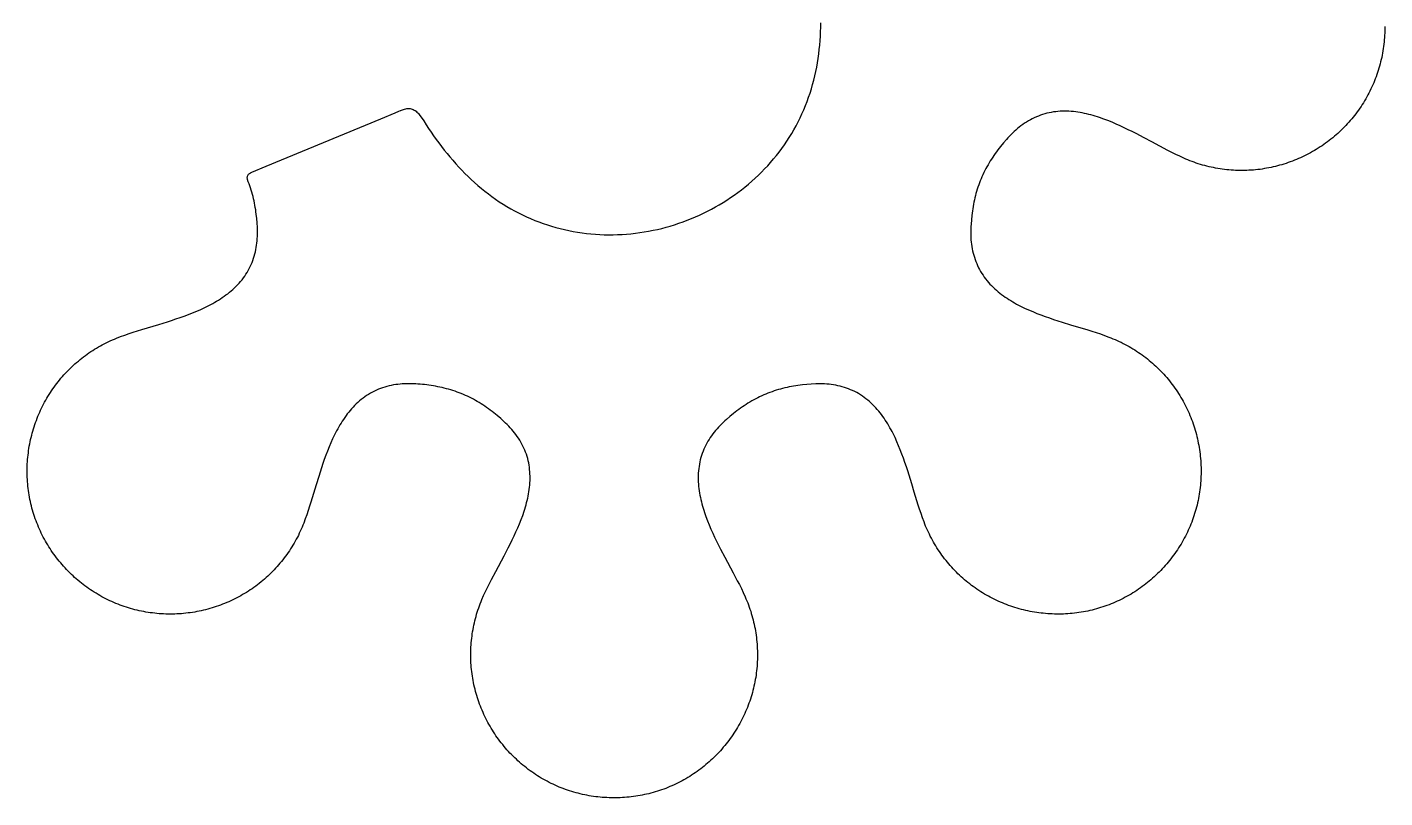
# Model space of a CAD drawing. Extents: x -2412.6 to -2376.5, y -227.2 to -193.2.
# Drawn here: x -2400.48 to -2376.52, y -223.83 to -210.24 of the extents above; entities that cross this region are included whole.
import ezdxf

# ---------------------------------------------------------------- set-up
doc = ezdxf.new("R2010")
doc.units = 0
doc.layers.add('WORK_LAYER', color=254, linetype='CONTINUOUS')

msp = doc.modelspace()

# ---------------------------------------------------------------- linework, layer by layer
at = {"layer": 'WORK_LAYER'}
msp.add_lwpolyline([(-2376.522, -210.223), (-2376.522, -210.262), (-2376.523, -210.302), (-2376.524, -210.341), (-2376.526, -210.38), (-2376.529, -210.42), (-2376.532, -210.459), (-2376.535, -210.498), (-2376.54, -210.537), (-2376.545, -210.576), (-2376.55, -210.615), (-2376.556, -210.654), (-2376.563, -210.693), (-2376.57, -210.731), (-2376.578, -210.77), (-2376.587, -210.808), (-2376.596, -210.847), (-2376.605, -210.885), (-2376.616, -210.923), (-2376.626, -210.96), (-2376.638, -210.998), (-2376.65, -211.036), (-2376.663, -211.073), (-2376.676, -211.11), (-2376.69, -211.147), (-2376.704, -211.183), (-2376.719, -211.22), (-2376.735, -211.256), (-2376.751, -211.292), (-2376.767, -211.327), (-2376.785, -211.363), (-2376.802, -211.398), (-2376.821, -211.433), (-2376.84, -211.467), (-2376.859, -211.501), (-2376.879, -211.535), (-2376.9, -211.569), (-2376.921, -211.602), (-2376.942, -211.635), (-2376.964, -211.667), (-2376.987, -211.7), (-2377.01, -211.731), (-2377.034, -211.763), (-2377.058, -211.794), (-2377.082, -211.825), (-2377.107, -211.855), (-2377.133, -211.885), (-2377.159, -211.915), (-2377.185, -211.944), (-2377.212, -211.973), (-2377.239, -212.001), (-2377.267, -212.029), (-2377.295, -212.056), (-2377.324, -212.083), (-2377.353, -212.11), (-2377.382, -212.136), (-2377.412, -212.162), (-2377.442, -212.187), (-2377.473, -212.212), (-2377.504, -212.236), (-2377.535, -212.26), (-2377.567, -212.283), (-2377.599, -212.306), (-2377.631, -212.328), (-2377.664, -212.35), (-2377.697, -212.371), (-2377.731, -212.392), (-2377.764, -212.412), (-2377.798, -212.432), (-2377.833, -212.451), (-2377.867, -212.47), (-2377.902, -212.488), (-2377.937, -212.506), (-2377.973, -212.523), (-2378.008, -212.54), (-2378.044, -212.556), (-2378.08, -212.571), (-2378.117, -212.586), (-2378.153, -212.6), (-2378.19, -212.614), (-2378.227, -212.627), (-2378.265, -212.64), (-2378.302, -212.652), (-2378.34, -212.663), (-2378.378, -212.674), (-2378.416, -212.684), (-2378.454, -212.694), (-2378.492, -212.703), (-2378.53, -212.712), (-2378.569, -212.719), (-2378.608, -212.727), (-2378.646, -212.733), (-2378.685, -212.739), (-2378.724, -212.745), (-2378.763, -212.75), (-2378.802, -212.754), (-2378.842, -212.757), (-2378.881, -212.76), (-2378.92, -212.762), (-2378.959, -212.764), (-2378.999, -212.765), (-2379.038, -212.766), (-2379.077, -212.765), (-2379.117, -212.765), (-2379.156, -212.763), (-2379.195, -212.761), (-2379.235, -212.758), (-2379.274, -212.755), (-2379.313, -212.751), (-2379.352, -212.747), (-2379.391, -212.742), (-2379.43, -212.736), (-2379.469, -212.73), (-2379.508, -212.723), (-2379.546, -212.715), (-2379.585, -212.707), (-2379.623, -212.698), (-2379.661, -212.689), (-2379.699, -212.679), (-2379.737, -212.669), (-2379.775, -212.658), (-2379.813, -212.646), (-2379.85, -212.634), (-2379.887, -212.621), (-2379.924, -212.608), (-2379.961, -212.594), (-2379.998, -212.579), (-2380.034, -212.564), (-2380.07, -212.548), (-2380.141, -212.515), (-2380.212, -212.481), (-2380.283, -212.446), (-2380.353, -212.41), (-2380.492, -212.337), (-2380.631, -212.262), (-2380.769, -212.188), (-2380.909, -212.115), (-2380.979, -212.08), (-2381.05, -212.045), (-2381.12, -212.011), (-2381.192, -211.977), (-2381.264, -211.945), (-2381.336, -211.914), (-2381.409, -211.885), (-2381.483, -211.857), (-2381.557, -211.831), (-2381.594, -211.819), (-2381.632, -211.807), (-2381.67, -211.796), (-2381.707, -211.786), (-2381.746, -211.776), (-2381.784, -211.767), (-2381.822, -211.758), (-2381.861, -211.75), (-2381.899, -211.743), (-2381.938, -211.737), (-2381.977, -211.732), (-2382.016, -211.727), (-2382.056, -211.724), (-2382.095, -211.721), (-2382.134, -211.72), (-2382.173, -211.719), (-2382.213, -211.72), (-2382.252, -211.721), (-2382.291, -211.724), (-2382.33, -211.728), (-2382.369, -211.733), (-2382.408, -211.74), (-2382.447, -211.747), (-2382.485, -211.756), (-2382.523, -211.766), (-2382.561, -211.778), (-2382.598, -211.79), (-2382.635, -211.804), (-2382.671, -211.819), (-2382.707, -211.835), (-2382.743, -211.852), (-2382.777, -211.871), (-2382.812, -211.89), (-2382.845, -211.911), (-2382.878, -211.932), (-2382.911, -211.954), (-2382.942, -211.978), (-2382.974, -212.002), (-2383.004, -212.026), (-2383.034, -212.052), (-2383.063, -212.079), (-2383.091, -212.106), (-2383.119, -212.134), (-2383.147, -212.162), (-2383.173, -212.191), (-2383.2, -212.22), (-2383.251, -212.279), (-2383.301, -212.34), (-2383.35, -212.402), (-2383.373, -212.434), (-2383.396, -212.466), (-2383.419, -212.498), (-2383.441, -212.53), (-2383.462, -212.563), (-2383.484, -212.596), (-2383.504, -212.63), (-2383.524, -212.664), (-2383.543, -212.698), (-2383.562, -212.733), (-2383.58, -212.768), (-2383.597, -212.803), (-2383.614, -212.839), (-2383.63, -212.875), (-2383.646, -212.911), (-2383.661, -212.947), (-2383.675, -212.984), (-2383.688, -213.021), (-2383.701, -213.058), (-2383.713, -213.095), (-2383.725, -213.133), (-2383.736, -213.171), (-2383.746, -213.209), (-2383.755, -213.247), (-2383.764, -213.285), (-2383.772, -213.324), (-2383.78, -213.362), (-2383.787, -213.401), (-2383.793, -213.44), (-2383.799, -213.479), (-2383.805, -213.518), (-2383.809, -213.557), (-2383.817, -213.635), (-2383.823, -213.714), (-2383.825, -213.753), (-2383.827, -213.792), (-2383.828, -213.832), (-2383.828, -213.871), (-2383.828, -213.91), (-2383.826, -213.95), (-2383.824, -213.989), (-2383.82, -214.028), (-2383.815, -214.067), (-2383.81, -214.106), (-2383.803, -214.145), (-2383.795, -214.183), (-2383.786, -214.222), (-2383.776, -214.26), (-2383.765, -214.297), (-2383.753, -214.335), (-2383.739, -214.372), (-2383.724, -214.408), (-2383.708, -214.444), (-2383.691, -214.48), (-2383.673, -214.514), (-2383.654, -214.549), (-2383.633, -214.582), (-2383.612, -214.615), (-2383.589, -214.647), (-2383.566, -214.679), (-2383.541, -214.71), (-2383.516, -214.74), (-2383.489, -214.769), (-2383.462, -214.797), (-2383.434, -214.825), (-2383.406, -214.852), (-2383.376, -214.878), (-2383.346, -214.904), (-2383.316, -214.928), (-2383.285, -214.952), (-2383.253, -214.976), (-2383.221, -214.998), (-2383.188, -215.02), (-2383.155, -215.042), (-2383.122, -215.062), (-2383.088, -215.083), (-2383.054, -215.102), (-2383.019, -215.121), (-2382.984, -215.14), (-2382.949, -215.158), (-2382.879, -215.192), (-2382.807, -215.225), (-2382.735, -215.256), (-2382.662, -215.286), (-2382.589, -215.314), (-2382.515, -215.341), (-2382.441, -215.367), (-2382.366, -215.392), (-2382.291, -215.417), (-2382.216, -215.441), (-2382.066, -215.487), (-2381.765, -215.578), (-2381.69, -215.602), (-2381.615, -215.626), (-2381.54, -215.65), (-2381.466, -215.676), (-2381.392, -215.704), (-2381.355, -215.718), (-2381.319, -215.733), (-2381.282, -215.748), (-2381.246, -215.764), (-2381.211, -215.78), (-2381.175, -215.797), (-2381.14, -215.815), (-2381.105, -215.833), (-2381.071, -215.852), (-2381.036, -215.871), (-2381.002, -215.891), (-2380.969, -215.911), (-2380.935, -215.932), (-2380.902, -215.953), (-2380.869, -215.975), (-2380.837, -215.997), (-2380.805, -216.02), (-2380.773, -216.043), (-2380.742, -216.067), (-2380.711, -216.091), (-2380.68, -216.116), (-2380.65, -216.141), (-2380.62, -216.167), (-2380.591, -216.193), (-2380.562, -216.22), (-2380.533, -216.247), (-2380.505, -216.275), (-2380.478, -216.303), (-2380.45, -216.331), (-2380.424, -216.36), (-2380.397, -216.389), (-2380.371, -216.419), (-2380.346, -216.449), (-2380.321, -216.479), (-2380.297, -216.51), (-2380.273, -216.541), (-2380.249, -216.573), (-2380.227, -216.605), (-2380.204, -216.637), (-2380.182, -216.67), (-2380.161, -216.703), (-2380.14, -216.736), (-2380.12, -216.77), (-2380.1, -216.804), (-2380.081, -216.838), (-2380.062, -216.873), (-2380.044, -216.908), (-2380.026, -216.943), (-2380.009, -216.978), (-2379.993, -217.014), (-2379.977, -217.05), (-2379.961, -217.086), (-2379.946, -217.123), (-2379.932, -217.159), (-2379.918, -217.196), (-2379.905, -217.233), (-2379.893, -217.271), (-2379.881, -217.308), (-2379.869, -217.346), (-2379.858, -217.383), (-2379.848, -217.421), (-2379.838, -217.46), (-2379.829, -217.498), (-2379.821, -217.536), (-2379.813, -217.575), (-2379.805, -217.613), (-2379.799, -217.652), (-2379.793, -217.691), (-2379.787, -217.73), (-2379.782, -217.769), (-2379.778, -217.808), (-2379.774, -217.847), (-2379.771, -217.887), (-2379.768, -217.926), (-2379.767, -217.965), (-2379.765, -218.004), (-2379.765, -218.044), (-2379.764, -218.083), (-2379.765, -218.122), (-2379.766, -218.162), (-2379.768, -218.201), (-2379.77, -218.24), (-2379.773, -218.28), (-2379.777, -218.319), (-2379.781, -218.358), (-2379.785, -218.397), (-2379.791, -218.436), (-2379.797, -218.475), (-2379.803, -218.514), (-2379.811, -218.552), (-2379.818, -218.591), (-2379.827, -218.629), (-2379.836, -218.668), (-2379.845, -218.706), (-2379.856, -218.744), (-2379.866, -218.782), (-2379.878, -218.819), (-2379.89, -218.857), (-2379.902, -218.894), (-2379.916, -218.931), (-2379.929, -218.968), (-2379.944, -219.004), (-2379.959, -219.041), (-2379.974, -219.077), (-2379.99, -219.113), (-2380.007, -219.149), (-2380.024, -219.184), (-2380.042, -219.219), (-2380.06, -219.254), (-2380.079, -219.288), (-2380.098, -219.323), (-2380.118, -219.356), (-2380.139, -219.39), (-2380.16, -219.423), (-2380.181, -219.456), (-2380.203, -219.489), (-2380.226, -219.521), (-2380.249, -219.553), (-2380.272, -219.585), (-2380.296, -219.616), (-2380.321, -219.647), (-2380.346, -219.677), (-2380.371, -219.707), (-2380.397, -219.737), (-2380.423, -219.766), (-2380.45, -219.795), (-2380.477, -219.823), (-2380.505, -219.852), (-2380.533, -219.879), (-2380.561, -219.906), (-2380.59, -219.933), (-2380.619, -219.959), (-2380.649, -219.985), (-2380.679, -220.011), (-2380.709, -220.036), (-2380.74, -220.06), (-2380.771, -220.084), (-2380.803, -220.107), (-2380.835, -220.13), (-2380.867, -220.153), (-2380.9, -220.175), (-2380.933, -220.197), (-2380.966, -220.218), (-2381, -220.238), (-2381.033, -220.258), (-2381.068, -220.277), (-2381.102, -220.296), (-2381.137, -220.315), (-2381.172, -220.332), (-2381.207, -220.35), (-2381.243, -220.366), (-2381.279, -220.382), (-2381.315, -220.398), (-2381.352, -220.413), (-2381.388, -220.427), (-2381.425, -220.441), (-2381.462, -220.454), (-2381.499, -220.467), (-2381.537, -220.479), (-2381.574, -220.49), (-2381.612, -220.501), (-2381.65, -220.511), (-2381.688, -220.521), (-2381.727, -220.53), (-2381.765, -220.538), (-2381.804, -220.546), (-2381.842, -220.553), (-2381.881, -220.56), (-2381.92, -220.566), (-2381.959, -220.571), (-2381.998, -220.576), (-2382.037, -220.58), (-2382.076, -220.584), (-2382.116, -220.587), (-2382.155, -220.589), (-2382.194, -220.591), (-2382.233, -220.592), (-2382.273, -220.593), (-2382.312, -220.592), (-2382.351, -220.592), (-2382.391, -220.59), (-2382.43, -220.589), (-2382.469, -220.586), (-2382.509, -220.583), (-2382.548, -220.579), (-2382.587, -220.575), (-2382.626, -220.57), (-2382.665, -220.564), (-2382.704, -220.558), (-2382.742, -220.552), (-2382.781, -220.544), (-2382.82, -220.536), (-2382.858, -220.528), (-2382.896, -220.519), (-2382.934, -220.509), (-2382.972, -220.499), (-2383.01, -220.488), (-2383.048, -220.477), (-2383.085, -220.465), (-2383.123, -220.452), (-2383.16, -220.439), (-2383.197, -220.425), (-2383.233, -220.411), (-2383.27, -220.396), (-2383.306, -220.381), (-2383.342, -220.365), (-2383.378, -220.348), (-2383.413, -220.331), (-2383.448, -220.314), (-2383.483, -220.295), (-2383.518, -220.277), (-2383.552, -220.257), (-2383.586, -220.238), (-2383.62, -220.217), (-2383.653, -220.197), (-2383.686, -220.175), (-2383.719, -220.153), (-2383.751, -220.131), (-2383.783, -220.108), (-2383.815, -220.085), (-2383.846, -220.061), (-2383.877, -220.036), (-2383.907, -220.011), (-2383.937, -219.986), (-2383.967, -219.96), (-2383.996, -219.934), (-2384.025, -219.907), (-2384.054, -219.88), (-2384.082, -219.852), (-2384.109, -219.824), (-2384.136, -219.796), (-2384.163, -219.767), (-2384.189, -219.737), (-2384.215, -219.708), (-2384.24, -219.677), (-2384.265, -219.647), (-2384.289, -219.616), (-2384.313, -219.585), (-2384.336, -219.553), (-2384.359, -219.521), (-2384.381, -219.488), (-2384.403, -219.456), (-2384.424, -219.423), (-2384.445, -219.389), (-2384.466, -219.355), (-2384.485, -219.321), (-2384.505, -219.287), (-2384.523, -219.253), (-2384.542, -219.218), (-2384.559, -219.183), (-2384.576, -219.147), (-2384.593, -219.111), (-2384.609, -219.075), (-2384.624, -219.039), (-2384.639, -219.003), (-2384.653, -218.966), (-2384.68, -218.892), (-2384.706, -218.818), (-2384.731, -218.743), (-2384.755, -218.668), (-2384.778, -218.593), (-2384.824, -218.443), (-2384.87, -218.292), (-2384.916, -218.142), (-2384.94, -218.067), (-2384.964, -217.992), (-2384.989, -217.917), (-2385.016, -217.843), (-2385.043, -217.769), (-2385.071, -217.696), (-2385.101, -217.623), (-2385.132, -217.551), (-2385.164, -217.479), (-2385.199, -217.408), (-2385.217, -217.373), (-2385.235, -217.339), (-2385.254, -217.304), (-2385.274, -217.27), (-2385.294, -217.236), (-2385.315, -217.203), (-2385.336, -217.17), (-2385.358, -217.137), (-2385.38, -217.105), (-2385.404, -217.073), (-2385.428, -217.042), (-2385.452, -217.011), (-2385.478, -216.981), (-2385.504, -216.952), (-2385.531, -216.923), (-2385.559, -216.895), (-2385.587, -216.868), (-2385.616, -216.842), (-2385.646, -216.816), (-2385.677, -216.792), (-2385.708, -216.768), (-2385.741, -216.745), (-2385.774, -216.724), (-2385.807, -216.703), (-2385.841, -216.684), (-2385.876, -216.666), (-2385.912, -216.649), (-2385.948, -216.633), (-2385.984, -216.618), (-2386.021, -216.604), (-2386.058, -216.592), (-2386.096, -216.581), (-2386.134, -216.571), (-2386.172, -216.562), (-2386.211, -216.554), (-2386.25, -216.547), (-2386.289, -216.541), (-2386.328, -216.537), (-2386.367, -216.533), (-2386.406, -216.53), (-2386.445, -216.529), (-2386.485, -216.528), (-2386.524, -216.528), (-2386.563, -216.529), (-2386.642, -216.533), (-2386.72, -216.539), (-2386.799, -216.547), (-2386.838, -216.552), (-2386.877, -216.557), (-2386.916, -216.563), (-2386.954, -216.569), (-2386.993, -216.576), (-2387.032, -216.584), (-2387.07, -216.592), (-2387.109, -216.601), (-2387.147, -216.61), (-2387.185, -216.621), (-2387.223, -216.631), (-2387.26, -216.643), (-2387.298, -216.655), (-2387.335, -216.668), (-2387.372, -216.681), (-2387.408, -216.695), (-2387.445, -216.71), (-2387.481, -216.726), (-2387.517, -216.742), (-2387.553, -216.759), (-2387.588, -216.776), (-2387.623, -216.794), (-2387.658, -216.813), (-2387.692, -216.832), (-2387.726, -216.852), (-2387.759, -216.872), (-2387.793, -216.893), (-2387.826, -216.915), (-2387.858, -216.937), (-2387.89, -216.959), (-2387.922, -216.983), (-2387.954, -217.006), (-2388.016, -217.054), (-2388.077, -217.104), (-2388.136, -217.156), (-2388.165, -217.182), (-2388.194, -217.209), (-2388.222, -217.236), (-2388.25, -217.264), (-2388.277, -217.293), (-2388.304, -217.322), (-2388.33, -217.351), (-2388.355, -217.382), (-2388.379, -217.413), (-2388.402, -217.445), (-2388.424, -217.477), (-2388.446, -217.51), (-2388.466, -217.544), (-2388.486, -217.578), (-2388.504, -217.613), (-2388.521, -217.648), (-2388.537, -217.684), (-2388.552, -217.72), (-2388.566, -217.757), (-2388.579, -217.794), (-2388.59, -217.832), (-2388.6, -217.87), (-2388.609, -217.908), (-2388.617, -217.947), (-2388.623, -217.986), (-2388.628, -218.025), (-2388.632, -218.064), (-2388.635, -218.103), (-2388.637, -218.142), (-2388.638, -218.182), (-2388.637, -218.221), (-2388.636, -218.26), (-2388.633, -218.3), (-2388.63, -218.339), (-2388.625, -218.378), (-2388.62, -218.417), (-2388.614, -218.456), (-2388.607, -218.494), (-2388.599, -218.533), (-2388.59, -218.571), (-2388.581, -218.61), (-2388.571, -218.648), (-2388.561, -218.686), (-2388.55, -218.723), (-2388.538, -218.761), (-2388.526, -218.798), (-2388.5, -218.873), (-2388.472, -218.946), (-2388.443, -219.019), (-2388.412, -219.092), (-2388.38, -219.164), (-2388.347, -219.235), (-2388.313, -219.306), (-2388.278, -219.376), (-2388.242, -219.447), (-2388.169, -219.586), (-2388.021, -219.864), (-2387.947, -220.003), (-2387.911, -220.073), (-2387.876, -220.143), (-2387.842, -220.214), (-2387.809, -220.286), (-2387.794, -220.322), (-2387.778, -220.358), (-2387.764, -220.394), (-2387.75, -220.431), (-2387.736, -220.468), (-2387.724, -220.505), (-2387.711, -220.543), (-2387.7, -220.58), (-2387.689, -220.618), (-2387.678, -220.656), (-2387.668, -220.694), (-2387.659, -220.732), (-2387.65, -220.771), (-2387.642, -220.809), (-2387.634, -220.848), (-2387.627, -220.886), (-2387.621, -220.925), (-2387.615, -220.964), (-2387.61, -221.003), (-2387.606, -221.042), (-2387.602, -221.081), (-2387.598, -221.121), (-2387.596, -221.16), (-2387.594, -221.199), (-2387.592, -221.238), (-2387.591, -221.278), (-2387.591, -221.317), (-2387.591, -221.356), (-2387.592, -221.396), (-2387.594, -221.435), (-2387.596, -221.474), (-2387.599, -221.514), (-2387.603, -221.553), (-2387.607, -221.592), (-2387.612, -221.631), (-2387.617, -221.67), (-2387.623, -221.709), (-2387.63, -221.748), (-2387.637, -221.786), (-2387.645, -221.825), (-2387.653, -221.863), (-2387.662, -221.902), (-2387.672, -221.94), (-2387.682, -221.978), (-2387.693, -222.015), (-2387.704, -222.053), (-2387.716, -222.091), (-2387.729, -222.128), (-2387.742, -222.165), (-2387.756, -222.202), (-2387.77, -222.238), (-2387.785, -222.275), (-2387.8, -222.311), (-2387.816, -222.347), (-2387.833, -222.383), (-2387.85, -222.418), (-2387.868, -222.453), (-2387.886, -222.488), (-2387.905, -222.523), (-2387.924, -222.557), (-2387.944, -222.591), (-2387.964, -222.625), (-2387.985, -222.658), (-2388.006, -222.691), (-2388.028, -222.724), (-2388.05, -222.756), (-2388.073, -222.788), (-2388.096, -222.82), (-2388.12, -222.852), (-2388.144, -222.883), (-2388.169, -222.913), (-2388.194, -222.943), (-2388.22, -222.973), (-2388.246, -223.003), (-2388.272, -223.032), (-2388.299, -223.06), (-2388.327, -223.088), (-2388.355, -223.116), (-2388.383, -223.144), (-2388.412, -223.17), (-2388.441, -223.197), (-2388.471, -223.223), (-2388.501, -223.248), (-2388.531, -223.273), (-2388.562, -223.298), (-2388.593, -223.322), (-2388.624, -223.345), (-2388.656, -223.369), (-2388.688, -223.391), (-2388.721, -223.413), (-2388.754, -223.435), (-2388.787, -223.456), (-2388.82, -223.477), (-2388.854, -223.497), (-2388.888, -223.516), (-2388.923, -223.535), (-2388.958, -223.554), (-2388.993, -223.571), (-2389.028, -223.589), (-2389.064, -223.605), (-2389.1, -223.622), (-2389.136, -223.637), (-2389.172, -223.652), (-2389.209, -223.667), (-2389.245, -223.68), (-2389.283, -223.694), (-2389.32, -223.706), (-2389.357, -223.718), (-2389.395, -223.73), (-2389.433, -223.741), (-2389.471, -223.751), (-2389.509, -223.761), (-2389.547, -223.77), (-2389.585, -223.778), (-2389.624, -223.786), (-2389.663, -223.794), (-2389.701, -223.8), (-2389.74, -223.806), (-2389.779, -223.812), (-2389.818, -223.817), (-2389.857, -223.821), (-2389.896, -223.825), (-2389.936, -223.828), (-2389.975, -223.831), (-2390.014, -223.832), (-2390.054, -223.834), (-2390.093, -223.835), (-2390.132, -223.835), (-2390.172, -223.834), (-2390.211, -223.833), (-2390.25, -223.831), (-2390.29, -223.829), (-2390.329, -223.826), (-2390.368, -223.823), (-2390.407, -223.819), (-2390.446, -223.814), (-2390.485, -223.809), (-2390.524, -223.803), (-2390.563, -223.797), (-2390.602, -223.789), (-2390.64, -223.782), (-2390.679, -223.774), (-2390.717, -223.765), (-2390.755, -223.755), (-2390.793, -223.745), (-2390.831, -223.735), (-2390.869, -223.723), (-2390.906, -223.711), (-2390.944, -223.699), (-2390.981, -223.686), (-2391.018, -223.672), (-2391.054, -223.658), (-2391.091, -223.644), (-2391.127, -223.628), (-2391.163, -223.612), (-2391.199, -223.596), (-2391.234, -223.579), (-2391.269, -223.561), (-2391.304, -223.543), (-2391.339, -223.524), (-2391.373, -223.505), (-2391.407, -223.485), (-2391.441, -223.465), (-2391.474, -223.444), (-2391.507, -223.423), (-2391.54, -223.401), (-2391.572, -223.378), (-2391.604, -223.356), (-2391.636, -223.332), (-2391.667, -223.308), (-2391.698, -223.284), (-2391.729, -223.259), (-2391.759, -223.234), (-2391.788, -223.208), (-2391.818, -223.182), (-2391.846, -223.155), (-2391.875, -223.128), (-2391.903, -223.1), (-2391.931, -223.072), (-2391.958, -223.044), (-2391.985, -223.015), (-2392.011, -222.986), (-2392.037, -222.956), (-2392.062, -222.926), (-2392.087, -222.895), (-2392.111, -222.865), (-2392.135, -222.833), (-2392.159, -222.802), (-2392.182, -222.77), (-2392.205, -222.738), (-2392.227, -222.705), (-2392.248, -222.672), (-2392.269, -222.639), (-2392.29, -222.605), (-2392.31, -222.571), (-2392.329, -222.537), (-2392.348, -222.503), (-2392.366, -222.468), (-2392.384, -222.433), (-2392.402, -222.398), (-2392.418, -222.362), (-2392.434, -222.326), (-2392.45, -222.29), (-2392.465, -222.254), (-2392.48, -222.217), (-2392.494, -222.18), (-2392.507, -222.143), (-2392.52, -222.106), (-2392.532, -222.069), (-2392.544, -222.031), (-2392.555, -221.993), (-2392.565, -221.956), (-2392.575, -221.918), (-2392.585, -221.879), (-2392.593, -221.841), (-2392.601, -221.802), (-2392.609, -221.764), (-2392.616, -221.725), (-2392.622, -221.686), (-2392.628, -221.647), (-2392.633, -221.608), (-2392.637, -221.569), (-2392.641, -221.53), (-2392.644, -221.491), (-2392.646, -221.452), (-2392.648, -221.412), (-2392.65, -221.373), (-2392.65, -221.334), (-2392.65, -221.294), (-2392.65, -221.255), (-2392.649, -221.216), (-2392.647, -221.176), (-2392.644, -221.137), (-2392.641, -221.098), (-2392.638, -221.059), (-2392.633, -221.02), (-2392.628, -220.98), (-2392.623, -220.942), (-2392.617, -220.903), (-2392.61, -220.864), (-2392.603, -220.825), (-2392.595, -220.787), (-2392.586, -220.748), (-2392.577, -220.71), (-2392.568, -220.672), (-2392.557, -220.634), (-2392.546, -220.596), (-2392.535, -220.558), (-2392.523, -220.521), (-2392.51, -220.484), (-2392.497, -220.447), (-2392.484, -220.41), (-2392.469, -220.373), (-2392.454, -220.337), (-2392.423, -220.265), (-2392.39, -220.193), (-2392.355, -220.123), (-2392.32, -220.052), (-2392.284, -219.982), (-2392.21, -219.843), (-2392.061, -219.566), (-2391.989, -219.426), (-2391.953, -219.356), (-2391.919, -219.285), (-2391.885, -219.214), (-2391.852, -219.143), (-2391.82, -219.071), (-2391.79, -218.998), (-2391.761, -218.925), (-2391.734, -218.851), (-2391.708, -218.777), (-2391.696, -218.739), (-2391.685, -218.702), (-2391.674, -218.664), (-2391.664, -218.626), (-2391.655, -218.588), (-2391.646, -218.549), (-2391.638, -218.511), (-2391.63, -218.472), (-2391.624, -218.433), (-2391.618, -218.394), (-2391.613, -218.355), (-2391.609, -218.316), (-2391.606, -218.277), (-2391.604, -218.238), (-2391.603, -218.198), (-2391.604, -218.159), (-2391.605, -218.12), (-2391.607, -218.08), (-2391.611, -218.041), (-2391.615, -218.002), (-2391.621, -217.963), (-2391.628, -217.925), (-2391.637, -217.886), (-2391.646, -217.848), (-2391.657, -217.81), (-2391.669, -217.773), (-2391.682, -217.736), (-2391.697, -217.699), (-2391.713, -217.663), (-2391.73, -217.628), (-2391.748, -217.593), (-2391.767, -217.558), (-2391.787, -217.524), (-2391.808, -217.491), (-2391.83, -217.458), (-2391.852, -217.426), (-2391.876, -217.395), (-2391.901, -217.364), (-2391.926, -217.334), (-2391.952, -217.305), (-2391.979, -217.276), (-2392.007, -217.248), (-2392.035, -217.221), (-2392.064, -217.194), (-2392.122, -217.141), (-2392.182, -217.09), (-2392.243, -217.041), (-2392.274, -217.016), (-2392.306, -216.993), (-2392.338, -216.969), (-2392.37, -216.947), (-2392.402, -216.924), (-2392.435, -216.903), (-2392.468, -216.882), (-2392.501, -216.861), (-2392.535, -216.841), (-2392.569, -216.821), (-2392.604, -216.802), (-2392.639, -216.784), (-2392.674, -216.766), (-2392.709, -216.749), (-2392.745, -216.733), (-2392.781, -216.717), (-2392.817, -216.702), (-2392.854, -216.688), (-2392.891, -216.674), (-2392.928, -216.661), (-2392.965, -216.648), (-2393.003, -216.637), (-2393.041, -216.625), (-2393.079, -216.615), (-2393.117, -216.605), (-2393.155, -216.596), (-2393.193, -216.588), (-2393.232, -216.58), (-2393.271, -216.572), (-2393.309, -216.566), (-2393.348, -216.56), (-2393.387, -216.554), (-2393.426, -216.549), (-2393.465, -216.544), (-2393.504, -216.54), (-2393.544, -216.537), (-2393.583, -216.534), (-2393.622, -216.532), (-2393.661, -216.53), (-2393.701, -216.529), (-2393.74, -216.528), (-2393.779, -216.529), (-2393.819, -216.53), (-2393.858, -216.532), (-2393.897, -216.535), (-2393.936, -216.539), (-2393.975, -216.544), (-2394.014, -216.55), (-2394.053, -216.558), (-2394.091, -216.566), (-2394.129, -216.576), (-2394.167, -216.587), (-2394.205, -216.599), (-2394.242, -216.612), (-2394.278, -216.626), (-2394.315, -216.642), (-2394.35, -216.658), (-2394.385, -216.676), (-2394.42, -216.695), (-2394.454, -216.715), (-2394.487, -216.736), (-2394.519, -216.758), (-2394.551, -216.782), (-2394.582, -216.806), (-2394.612, -216.831), (-2394.642, -216.857), (-2394.671, -216.884), (-2394.699, -216.911), (-2394.726, -216.939), (-2394.753, -216.969), (-2394.778, -216.998), (-2394.803, -217.029), (-2394.828, -217.06), (-2394.851, -217.091), (-2394.874, -217.123), (-2394.896, -217.156), (-2394.918, -217.188), (-2394.939, -217.222), (-2394.959, -217.255), (-2394.979, -217.289), (-2394.998, -217.324), (-2395.017, -217.358), (-2395.035, -217.393), (-2395.053, -217.428), (-2395.087, -217.499), (-2395.119, -217.571), (-2395.15, -217.644), (-2395.179, -217.717), (-2395.207, -217.79), (-2395.234, -217.864), (-2395.26, -217.938), (-2395.285, -218.013), (-2395.309, -218.088), (-2395.333, -218.163), (-2395.379, -218.313), (-2395.424, -218.464), (-2395.47, -218.615), (-2395.494, -218.69), (-2395.518, -218.765), (-2395.543, -218.839), (-2395.569, -218.913), (-2395.597, -218.987), (-2395.611, -219.023), (-2395.626, -219.06), (-2395.642, -219.096), (-2395.658, -219.132), (-2395.675, -219.167), (-2395.692, -219.203), (-2395.71, -219.238), (-2395.729, -219.272), (-2395.748, -219.307), (-2395.767, -219.341), (-2395.787, -219.375), (-2395.808, -219.408), (-2395.829, -219.442), (-2395.851, -219.474), (-2395.873, -219.507), (-2395.895, -219.539), (-2395.919, -219.571), (-2395.942, -219.602), (-2395.966, -219.634), (-2395.991, -219.664), (-2396.016, -219.695), (-2396.041, -219.725), (-2396.067, -219.754), (-2396.094, -219.783), (-2396.121, -219.812), (-2396.148, -219.84), (-2396.176, -219.868), (-2396.204, -219.896), (-2396.233, -219.923), (-2396.262, -219.949), (-2396.291, -219.975), (-2396.321, -220.001), (-2396.351, -220.026), (-2396.382, -220.05), (-2396.413, -220.075), (-2396.445, -220.098), (-2396.476, -220.121), (-2396.509, -220.144), (-2396.541, -220.166), (-2396.574, -220.188), (-2396.607, -220.209), (-2396.641, -220.229), (-2396.675, -220.249), (-2396.709, -220.269), (-2396.743, -220.287), (-2396.778, -220.306), (-2396.813, -220.324), (-2396.849, -220.341), (-2396.884, -220.358), (-2396.92, -220.374), (-2396.956, -220.39), (-2396.993, -220.405), (-2397.029, -220.419), (-2397.066, -220.433), (-2397.103, -220.447), (-2397.14, -220.459), (-2397.177, -220.472), (-2397.215, -220.483), (-2397.253, -220.494), (-2397.291, -220.505), (-2397.329, -220.515), (-2397.367, -220.524), (-2397.405, -220.533), (-2397.444, -220.541), (-2397.482, -220.549), (-2397.521, -220.556), (-2397.56, -220.562), (-2397.599, -220.568), (-2397.638, -220.573), (-2397.677, -220.577), (-2397.716, -220.581), (-2397.755, -220.585), (-2397.795, -220.587), (-2397.834, -220.59), (-2397.873, -220.591), (-2397.913, -220.592), (-2397.952, -220.593), (-2397.991, -220.592), (-2398.031, -220.591), (-2398.07, -220.59), (-2398.109, -220.588), (-2398.148, -220.585), (-2398.188, -220.582), (-2398.227, -220.578), (-2398.266, -220.573), (-2398.305, -220.568), (-2398.344, -220.563), (-2398.383, -220.556), (-2398.421, -220.549), (-2398.46, -220.542), (-2398.498, -220.534), (-2398.537, -220.525), (-2398.575, -220.515), (-2398.613, -220.506), (-2398.651, -220.495), (-2398.689, -220.484), (-2398.726, -220.472), (-2398.764, -220.46), (-2398.801, -220.447), (-2398.838, -220.433), (-2398.874, -220.419), (-2398.911, -220.404), (-2398.947, -220.389), (-2398.983, -220.373), (-2399.019, -220.357), (-2399.054, -220.34), (-2399.089, -220.322), (-2399.124, -220.304), (-2399.159, -220.286), (-2399.193, -220.266), (-2399.227, -220.247), (-2399.261, -220.226), (-2399.295, -220.206), (-2399.328, -220.184), (-2399.36, -220.163), (-2399.393, -220.14), (-2399.425, -220.117), (-2399.457, -220.094), (-2399.488, -220.07), (-2399.519, -220.046), (-2399.55, -220.021), (-2399.58, -219.996), (-2399.61, -219.97), (-2399.639, -219.944), (-2399.668, -219.918), (-2399.697, -219.891), (-2399.725, -219.863), (-2399.753, -219.836), (-2399.78, -219.807), (-2399.807, -219.779), (-2399.833, -219.749), (-2399.859, -219.72), (-2399.885, -219.69), (-2399.91, -219.66), (-2399.935, -219.629), (-2399.959, -219.598), (-2399.983, -219.567), (-2400.006, -219.535), (-2400.028, -219.503), (-2400.051, -219.47), (-2400.072, -219.437), (-2400.094, -219.404), (-2400.114, -219.371), (-2400.134, -219.337), (-2400.154, -219.303), (-2400.173, -219.269), (-2400.192, -219.234), (-2400.21, -219.199), (-2400.227, -219.164), (-2400.244, -219.128), (-2400.26, -219.092), (-2400.276, -219.056), (-2400.291, -219.02), (-2400.306, -218.984), (-2400.32, -218.947), (-2400.334, -218.91), (-2400.346, -218.873), (-2400.359, -218.835), (-2400.37, -218.798), (-2400.381, -218.76), (-2400.392, -218.722), (-2400.402, -218.684), (-2400.411, -218.646), (-2400.419, -218.607), (-2400.428, -218.569), (-2400.435, -218.53), (-2400.442, -218.491), (-2400.448, -218.453), (-2400.454, -218.414), (-2400.459, -218.375), (-2400.463, -218.336), (-2400.467, -218.296), (-2400.47, -218.257), (-2400.473, -218.218), (-2400.475, -218.179), (-2400.476, -218.139), (-2400.477, -218.1), (-2400.477, -218.061), (-2400.477, -218.021), (-2400.476, -217.982), (-2400.474, -217.943), (-2400.472, -217.903), (-2400.469, -217.864), (-2400.465, -217.825), (-2400.461, -217.786), (-2400.456, -217.747), (-2400.451, -217.708), (-2400.445, -217.669), (-2400.439, -217.63), (-2400.432, -217.591), (-2400.424, -217.553), (-2400.416, -217.514), (-2400.407, -217.476), (-2400.397, -217.438), (-2400.387, -217.4), (-2400.377, -217.362), (-2400.366, -217.324), (-2400.354, -217.287), (-2400.342, -217.249), (-2400.329, -217.212), (-2400.315, -217.175), (-2400.301, -217.138), (-2400.287, -217.102), (-2400.271, -217.065), (-2400.256, -217.029), (-2400.239, -216.994), (-2400.223, -216.958), (-2400.205, -216.923), (-2400.187, -216.888), (-2400.169, -216.853), (-2400.15, -216.819), (-2400.13, -216.785), (-2400.11, -216.751), (-2400.089, -216.717), (-2400.068, -216.684), (-2400.046, -216.651), (-2400.024, -216.619), (-2400.001, -216.587), (-2399.978, -216.555), (-2399.955, -216.523), (-2399.93, -216.492), (-2399.906, -216.462), (-2399.881, -216.432), (-2399.855, -216.402), (-2399.829, -216.372), (-2399.802, -216.343), (-2399.775, -216.315), (-2399.748, -216.287), (-2399.72, -216.259), (-2399.691, -216.232), (-2399.663, -216.205), (-2399.633, -216.178), (-2399.604, -216.153), (-2399.574, -216.127), (-2399.543, -216.102), (-2399.513, -216.078), (-2399.481, -216.054), (-2399.45, -216.03), (-2399.418, -216.007), (-2399.386, -215.984), (-2399.353, -215.962), (-2399.32, -215.941), (-2399.287, -215.92), (-2399.253, -215.899), (-2399.22, -215.879), (-2399.185, -215.86), (-2399.151, -215.841), (-2399.116, -215.822), (-2399.081, -215.805), (-2399.046, -215.787), (-2399.01, -215.771), (-2398.974, -215.755), (-2398.938, -215.739), (-2398.902, -215.724), (-2398.828, -215.696), (-2398.754, -215.669), (-2398.68, -215.643), (-2398.605, -215.619), (-2398.53, -215.595), (-2398.455, -215.572), (-2398.154, -215.48), (-2398.003, -215.434), (-2397.929, -215.41), (-2397.854, -215.385), (-2397.779, -215.36), (-2397.705, -215.333), (-2397.632, -215.306), (-2397.558, -215.277), (-2397.486, -215.247), (-2397.413, -215.216), (-2397.342, -215.182), (-2397.272, -215.147), (-2397.237, -215.129), (-2397.202, -215.11), (-2397.168, -215.091), (-2397.134, -215.071), (-2397.1, -215.051), (-2397.067, -215.03), (-2397.034, -215.008), (-2397.002, -214.985), (-2396.97, -214.962), (-2396.939, -214.939), (-2396.908, -214.914), (-2396.878, -214.889), (-2396.848, -214.863), (-2396.819, -214.837), (-2396.791, -214.809), (-2396.763, -214.781), (-2396.737, -214.752), (-2396.711, -214.722), (-2396.686, -214.692), (-2396.662, -214.661), (-2396.639, -214.629), (-2396.617, -214.596), (-2396.596, -214.563), (-2396.576, -214.529), (-2396.557, -214.495), (-2396.54, -214.459), (-2396.523, -214.424), (-2396.508, -214.387), (-2396.494, -214.351), (-2396.481, -214.313), (-2396.47, -214.276), (-2396.459, -214.238), (-2396.45, -214.2), (-2396.441, -214.161), (-2396.434, -214.123), (-2396.428, -214.084), (-2396.423, -214.045), (-2396.419, -214.006), (-2396.416, -213.966), (-2396.414, -213.927), (-2396.413, -213.888), (-2396.413, -213.848), (-2396.414, -213.809), (-2396.415, -213.77), (-2396.42, -213.691), (-2396.426, -213.613), (-2396.435, -213.535), (-2396.44, -213.496), (-2396.445, -213.457), (-2396.452, -213.418), (-2396.458, -213.379), (-2396.466, -213.34), (-2396.474, -213.302), (-2396.482, -213.263), (-2396.492, -213.225), (-2396.501, -213.187), (-2396.512, -213.149), (-2396.523, -213.112), (-2396.535, -213.074), (-2396.548, -213.037), (-2396.561, -213), (-2396.575, -212.963), (-2396.582, -212.945), (-2396.585, -212.935), (-2396.586, -212.934), (-2396.586, -212.934), (-2396.586, -212.933), (-2396.587, -212.932), (-2396.59, -212.922), (-2396.592, -212.911), (-2396.593, -212.9), (-2396.593, -212.888), (-2396.591, -212.876), (-2396.588, -212.865), (-2396.583, -212.853), (-2396.577, -212.843), (-2396.57, -212.833), (-2396.562, -212.824), (-2396.554, -212.817), (-2396.544, -212.811), (-2396.535, -212.806), (-2396.532, -212.805), (-2396.532, -212.805), (-2396.532, -212.804), (-2396.531, -212.804), (-2396.527, -212.802), (-2396.511, -212.796), (-2396.258, -212.691), (-2395.248, -212.272), (-2394.237, -211.852), (-2393.985, -211.747), (-2393.922, -211.721), (-2393.89, -211.707), (-2393.882, -211.704), (-2393.874, -211.7), (-2393.855, -211.693), (-2393.837, -211.687), (-2393.818, -211.682), (-2393.798, -211.678), (-2393.779, -211.674), (-2393.759, -211.673), (-2393.74, -211.672), (-2393.72, -211.674), (-2393.701, -211.677), (-2393.682, -211.683), (-2393.664, -211.69), (-2393.646, -211.699), (-2393.629, -211.709), (-2393.614, -211.721), (-2393.599, -211.734), (-2393.585, -211.748), (-2393.572, -211.762), (-2393.559, -211.777), (-2393.547, -211.793), (-2393.524, -211.825), (-2393.481, -211.891), (-2393.438, -211.957), (-2393.395, -212.022), (-2393.351, -212.088), (-2393.306, -212.152), (-2393.26, -212.216), (-2393.213, -212.279), (-2393.166, -212.342), (-2393.118, -212.404), (-2393.068, -212.466), (-2393.018, -212.527), (-2392.967, -212.586), (-2392.915, -212.646), (-2392.863, -212.704), (-2392.809, -212.761), (-2392.754, -212.817), (-2392.698, -212.873), (-2392.641, -212.927), (-2392.583, -212.98), (-2392.523, -213.032), (-2392.463, -213.083), (-2392.402, -213.132), (-2392.34, -213.18), (-2392.277, -213.227), (-2392.212, -213.273), (-2392.147, -213.317), (-2392.081, -213.359), (-2392.014, -213.4), (-2391.946, -213.44), (-2391.877, -213.478), (-2391.808, -213.515), (-2391.737, -213.55), (-2391.666, -213.583), (-2391.594, -213.615), (-2391.521, -213.645), (-2391.448, -213.674), (-2391.374, -213.701), (-2391.299, -213.726), (-2391.224, -213.749), (-2391.149, -213.771), (-2391.073, -213.791), (-2390.996, -213.809), (-2390.919, -213.826), (-2390.842, -213.841), (-2390.764, -213.854), (-2390.687, -213.866), (-2390.608, -213.875), (-2390.53, -213.883), (-2390.452, -213.89), (-2390.373, -213.895), (-2390.295, -213.898), (-2390.216, -213.899), (-2390.137, -213.898), (-2390.059, -213.896), (-2389.98, -213.893), (-2389.901, -213.887), (-2389.823, -213.88), (-2389.745, -213.872), (-2389.667, -213.861), (-2389.589, -213.849), (-2389.512, -213.836), (-2389.434, -213.821), (-2389.358, -213.804), (-2389.281, -213.786), (-2389.205, -213.766), (-2389.129, -213.745), (-2389.054, -213.722), (-2388.979, -213.697), (-2388.905, -213.671), (-2388.831, -213.644), (-2388.758, -213.615), (-2388.685, -213.584), (-2388.614, -213.552), (-2388.542, -213.519), (-2388.472, -213.484), (-2388.402, -213.447), (-2388.333, -213.409), (-2388.265, -213.37), (-2388.198, -213.33), (-2388.131, -213.288), (-2388.065, -213.244), (-2388.001, -213.199), (-2387.937, -213.153), (-2387.874, -213.106), (-2387.812, -213.057), (-2387.752, -213.007), (-2387.692, -212.956), (-2387.633, -212.903), (-2387.576, -212.849), (-2387.52, -212.794), (-2387.465, -212.738), (-2387.411, -212.681), (-2387.359, -212.622), (-2387.307, -212.562), (-2387.258, -212.501), (-2387.209, -212.439), (-2387.162, -212.376), (-2387.116, -212.312), (-2387.072, -212.247), (-2387.03, -212.181), (-2386.988, -212.114), (-2386.949, -212.046), (-2386.91, -211.977), (-2386.874, -211.908), (-2386.839, -211.837), (-2386.806, -211.766), (-2386.774, -211.694), (-2386.744, -211.621), (-2386.716, -211.548), (-2386.689, -211.474), (-2386.664, -211.399), (-2386.641, -211.324), (-2386.619, -211.248), (-2386.599, -211.172), (-2386.58, -211.096), (-2386.563, -211.019), (-2386.547, -210.942), (-2386.533, -210.864), (-2386.52, -210.787), (-2386.509, -210.709), (-2386.5, -210.631), (-2386.492, -210.553), (-2386.485, -210.474), (-2386.481, -210.396), (-2386.477, -210.317), (-2386.476, -210.238), (-2386.476, -210.16)], dxfattribs=at)

doc.saveas('drawing.dxf')
